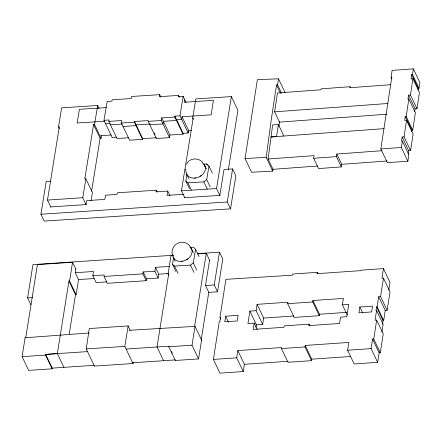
<?xml version="1.0" encoding="UTF-8"?>
<svg xmlns="http://www.w3.org/2000/svg" width="442" height="442" viewBox="0 0 442 442"><rect width="100%" height="100%" fill="white"/><g stroke="black" fill="none" stroke-linecap="round" stroke-linejoin="round"><path stroke-width="0.66" d="M89.223 332.981L25.095 337.771L22.1 356.65L28.647 370.374L52.134 368.81L45.587 355.086L45.675 354.401L57.355 353.622L63.902 367.341M52.134 368.81L52.222 368.125L45.675 354.401L87.66 351.6M317.599 166.026L273.007 169.308L268.095 159.015L272.637 124.904L278.372 124.484L283.278 134.777L283.079 136.119M285.051 92.555L278.504 78.831L257.393 79.626L245.039 158.534L251.586 172.258L272.742 171.087L266.195 157.363L271.001 121.473L276.51 84.963L277.604 84.892L281.587 93.245M272.742 171.087L273.012 169.054M160.871 97.096L159.706 94.649L131.567 96.483L131.235 98.538L112.185 99.798L111.964 101.124L107.185 101.428L103.969 120.301L109.008 119.964L108.793 121.384L121.771 120.528L121.379 123.042L129.561 140.197L142.567 139.346L134.385 122.191L134.484 121.5L148.291 120.594L148.18 121.357L156.357 138.512L169.507 137.65L169.921 135.037L161.744 117.887L174.8 117.025L182.982 134.175L169.921 135.037M142.567 139.346L142.667 138.65L134.484 121.5M386.645 114.235L279.515 122.125L274.609 111.832L277.477 92.969L320.953 89.787L321.08 88.853L349.931 86.726L349.788 87.731L390.794 84.698M277.604 84.892L278.504 78.831M382.065 150.7L336.798 154.037L341.71 164.33L341.312 166.894L318.577 168.584L313.665 158.291L314.058 155.634L268.095 159.015M278.372 124.484L276.559 136.561L271.04 136.981L384.065 128.644M406.198 116.478L405.297 116.544L411.845 130.268L412.745 130.197L406.198 116.478L408.839 98.975L407.96 99.036L408.557 95.129L410.458 94.986L416.999 108.71L415.099 108.854L408.557 95.129M410.458 94.986L412.894 78.731L411.032 78.853L411.69 74.615L412.485 74.56L419.033 88.284L418.237 88.339L411.69 74.615M412.745 130.197L415.381 112.699L408.839 98.975M416.999 108.71L419.441 92.455L412.894 78.731M133.219 362.158L132.998 363.523L94.406 366.087L86.223 348.931L89.306 328.539L128.152 325.942L130.197 330.229M278.874 126.406L279.587 121.677M391.943 78.952L391.087 77.162L392.115 70.4L413.353 68.864L419.9 82.588L419.033 88.284M402.143 137.009L408.69 150.733L410.59 150.589L404.043 136.865L402.143 137.009L401.524 141.103L402.319 141.048L408.861 154.766L407.878 161.208L387.385 162.678L380.838 148.954L391.811 77.107L391.087 77.162M405.297 116.544L404.712 120.417L406.574 120.274L413.121 133.998L410.59 150.589M412.485 74.56L413.353 68.864M404.043 136.865L406.574 120.274M408.17 154.142L408.69 150.733M414.707 111.456L415.099 108.854M411.651 131.556L411.845 130.268M106.876 281.858L96.129 282.576L92.859 275.714L93.505 271.493L75.25 272.714L75.831 269.128M407.878 161.208L401.336 147.484L402.319 141.048M146.479 278.83L158.131 278.057L154.86 271.195L143.202 271.968L146.479 278.83L146.164 280.698L107.318 283.294L104.047 276.432L104.279 274.946L92.859 275.714M50.764 206.922L86.074 204.585L86.72 200.613L104.837 199.419L105.511 195.209L117.086 194.436L117.351 192.784L156.28 190.22L156.026 191.861L167.728 191.066L169.91 195.64M220.834 319.196L219.978 317.406L225.901 279.344L292.543 275.162L292.703 274.046L317.234 272.344L317.804 273.537M225.63 316.196L224.763 321.82L237.243 320.947L238.127 315.328L225.63 316.196L228.481 322.163M219.978 317.406L220.53 317.35L219.878 321.627L219.298 321.671L213.392 359.412L219.939 373.136L243.244 371.545L236.697 357.821L237.824 350.578L281.615 347.55L281.443 348.556L287.991 362.28L311.544 360.655L311.776 359.169L305.229 345.445L348.843 342.428L347.616 350.241L354.164 363.965L377.639 362.341L379.126 352.804L372.578 339.08L373.75 339.003L380.297 352.727L379.126 352.804M249.868 311.118L256.415 324.837L262.659 324.406L256.117 310.682L249.868 311.118L247.94 323.538L254.167 323.113L257.299 329.677M243.244 371.545L244.365 364.302L237.824 350.578M256.117 310.682L257.095 304.35L287.913 302.217L287.676 303.682L294.223 317.406L319.284 315.682L319.511 314.251L312.964 300.527L343.379 298.405L342.39 304.803L347.23 314.947M256.006 327.456L256.415 324.837M262.659 324.406L263.636 318.074L257.095 304.35M311.544 360.655L304.997 346.931L305.229 345.445M341.312 166.894L336.401 156.601L336.798 154.037M376.534 306.897L383.081 320.621L383.673 320.583L377.125 306.858L376.534 306.897L375.976 310.511L376.567 310.472L383.115 324.196L381.905 331.992M376.567 310.472L375.059 320.212L376.689 320.102L383.236 333.826L380.297 352.727M317.234 272.344L317.008 273.67L360.904 270.631L360.992 270.167L383.429 268.62L381.938 278.245L383.468 278.14L390.01 291.864L387.12 310.284L385.258 310.428L378.711 296.704L380.573 296.56L387.12 310.284M377.639 362.341L371.092 348.616L372.578 339.08M373.75 339.003L376.689 320.102M417.955 90.157L418.237 88.339M382.523 324.235L383.081 320.621M388.778 290.04L389.977 282.344L383.429 268.62M254.167 323.113L253.178 329.406L284.013 327.284L284.234 325.881L309.063 324.168L309.914 325.958M359.854 307.024L358.943 312.826L371.645 311.936L372.518 306.157L359.854 307.024L362.7 312.991M377.125 306.858L378.711 296.704M380.573 296.56L383.468 278.14M383.673 320.583L385.258 310.428M69.576 281.024L68.941 281.062L75.488 294.786L76.118 294.748L69.576 281.024L72.554 262.266L37.437 264.598L25.752 337.727L25.095 337.771M76.118 294.748L78.571 279.338M169.507 137.65L161.33 120.5L161.744 117.887M154.86 271.195L155.473 267.333L169.629 266.393M158.131 278.057L158.744 274.195L155.473 267.333M30.89 304.759L27.619 297.902L32.935 264.603L173.375 255.249M184.728 197.696L219.823 195.392L224.017 169.479L232.597 168.921L235.868 175.783L230.547 208.845L44.206 221.099L40.935 214.237L46.2 181.496L50.913 181.187M57.355 353.622L68.941 281.062M69.206 334.113L75.488 294.786M159.706 94.649L159.374 96.682L178.54 95.417L178.341 96.665L183.143 96.35L186.065 102.478M168.629 275.156L168.059 273.963L170.993 255.631L173.032 255.493M184.872 197.994L181.452 190.833L193.16 118.147L192.695 118.163L195.806 98.942L231.365 96.594L237.912 110.318L228.365 169.562M197.469 253.868L206.292 253.283L194.607 326.411L195.032 326.373L201.58 340.097L198.568 358.921L175.314 360.473L168.767 346.755L168.866 346.18L126.197 349.031M198.568 358.921L192.021 345.196L195.032 326.373L129.092 330.312M197.475 253.642L219.503 252.178L222.774 259.04L217.525 291.808L208.779 292.377L205.502 285.521L209.563 260.145M201.265 339.456L208.834 292.057M230.547 208.845L227.276 201.983L232.597 168.921M217.525 291.808L214.254 284.946L219.503 252.178M319.284 315.682L312.737 301.963L312.964 300.527M59.388 128.705L58.532 126.915L61.609 107.854L97.699 105.483L99.124 108.467M50.907 207.221L47.493 200.066L59.289 126.86L58.532 126.915M93.571 124.561L100.113 138.285L101.052 138.219L94.505 124.495L93.571 124.561L84.809 178.855L85.864 178.778L92.411 192.502L91.096 200.624M86.218 204.884L82.803 197.723L85.864 178.778M91.577 191.22L100.113 138.285M167.728 191.066L167.037 195.381L183.938 194.265M179.993 115.854L174.944 116.169L183.126 133.324L188.176 133.003L179.993 115.854L183.143 96.35M188.607 130.318L188.176 133.003L188.596 130.484L182.049 116.76L211.121 114.843L213.447 100.334L184.358 102.251L184.778 99.781M219.967 195.69L216.552 188.53L231.365 96.594M132.998 363.523L124.815 346.368L128.152 325.942M94.505 124.495L97.699 105.483M101.052 138.219L101.511 135.501M182.049 116.76L181.629 119.285L176.585 119.6L176.435 120.456L163.38 121.318L162.965 123.931L149.816 124.788L149.926 124.025L136.119 124.926L136.02 125.622L123.014 126.473M189.563 188.867L185.811 180.993L186.944 174.214M210.165 186.889L206.701 179.623L208.978 166.048L206.707 163.965L203.337 164.17M196.8 270.15L193.336 262.885L195.607 249.294L193.364 247.222L189.994 247.426M146.164 280.698L142.893 273.836L143.202 271.968M175.916 271.493L172.452 264.228L173.584 257.465M174.8 117.025L174.944 116.169M182.982 134.175L183.126 133.324M175.314 360.473L175.413 359.904L132.744 362.755M309.063 324.168L308.809 325.61L339.55 323.478L340.528 317.146L346.777 316.715L348.716 304.367L342.39 304.803M186.574 164.286C189.325 157.689 198.701 157.319 202.867 162.65M172.816 254.702L173.336 257.498L175.049 259.741C181.64 264.333 192.568 258.769 192.115 250.581L191.032 247.979L190.132 247.15M186.469 173.131L186.668 174.253C191.679 182.502 206.221 176.452 205.475 167.33L204.392 164.728L202.58 163.076M185.811 180.993L187.905 182.844L203.856 181.866L206.701 179.623M172.452 264.228L174.546 266.09L190.491 265.128L193.336 262.885M194.502 178.203L195.729 177.75M200.027 176.154L201.259 175.701M181.121 261.46L182.353 261.007M186.06 259.642L187.916 258.957M201.154 340.136L201.58 340.097M168.059 273.963L168.7 273.907L157.032 346.97L163.579 360.694M274.609 111.832L387.916 103.489M313.665 158.291L336.401 156.601M341.71 164.33L386.971 160.993M380.838 148.954L401.336 147.484M319.511 314.251L346.545 312.361M27.619 297.902L32.741 297.554M287.676 303.682L312.737 301.963M263.636 318.074L293.775 315.986M281.443 348.556L304.997 346.931M213.392 359.412L236.697 357.821M347.616 350.241L371.092 348.616M311.776 359.169L350.617 356.484M244.365 364.302L288.156 361.274M105.605 123.732L110.014 123.44M110.428 124.815L122.042 124.047M116.561 137.164L112.152 137.456L103.969 120.301M128.589 137.771L116.975 138.539L108.793 121.384M47.493 200.066L82.803 197.723M104.047 276.432L142.893 273.836M94.074 278.537L78.527 279.576L75.25 272.714M158.744 274.195L168.187 273.57M86.223 348.931L124.815 346.368M168.767 346.755L192.021 345.196M22.1 356.65L45.587 355.086M52.222 368.125L94.201 365.324M121.379 123.042L134.385 122.191M148.18 121.357L161.33 120.5M188.596 130.484L191.298 130.307M142.667 138.65L156.474 137.749M181.452 190.833L216.552 188.53M40.935 214.237L227.276 201.983M205.502 285.521L214.254 284.946M106.362 107.605L79.416 109.285L77.101 122.981L104.644 121.279M100.859 135.639L111.191 135.003M245.039 158.534L266.195 157.363M190.369 246.863C183.629 236.608 168.286 245.028 172.888 256.266M349.931 86.726L350.512 87.936M276.51 84.963L280.493 93.317M192.695 118.163L193.264 119.357M178.54 95.417L179.419 97.257M208.978 166.048L212.442 173.314M206.707 163.965L207.281 165.175M206.447 169.037L204.392 164.728L204.679 166.579M203.856 181.866L207.32 189.132M186.668 174.253L188.723 178.568M187.905 182.844L191.369 190.11M154.197 132.976L155.048 134.766M206.292 253.283L209.707 260.443M195.607 249.294L199.071 256.559M193.386 252.901L191.032 247.979L191.226 249.211M156.28 190.22L157.098 191.938M190.491 265.128L193.955 272.394M173.336 257.498L175.098 261.189M174.546 266.09L178.01 273.355M171.424 351.55L172.281 353.34M72.554 262.266L75.969 269.427M186.22 173.026L185.541 169.048"/></g></svg>
